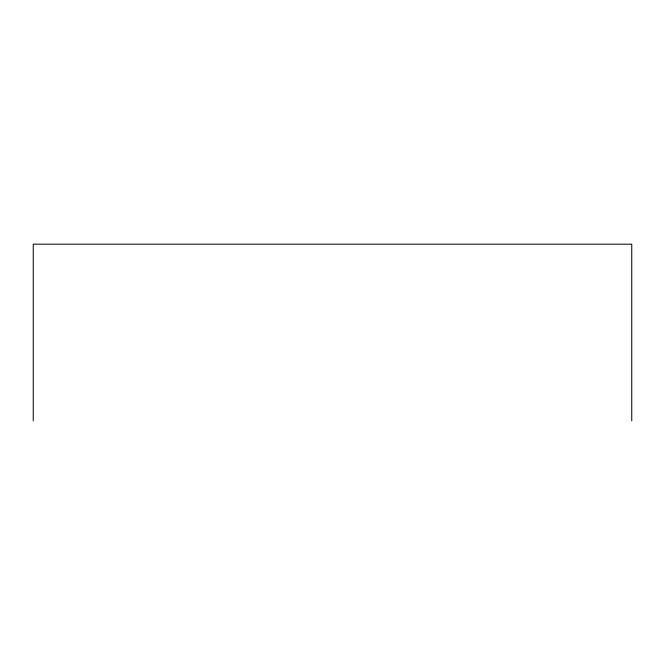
<?xml version="1.0" encoding="UTF-8"?>
<svg xmlns="http://www.w3.org/2000/svg" width="665" height="665" viewBox="0 0 665 665"><rect width="100%" height="100%" fill="white"/><g stroke="black" fill="none" stroke-linecap="round" stroke-linejoin="round"><path stroke-width="1" d="M631.75 420.829L631.75 244.171L33.25 244.171L33.25 420.829"/></g></svg>
